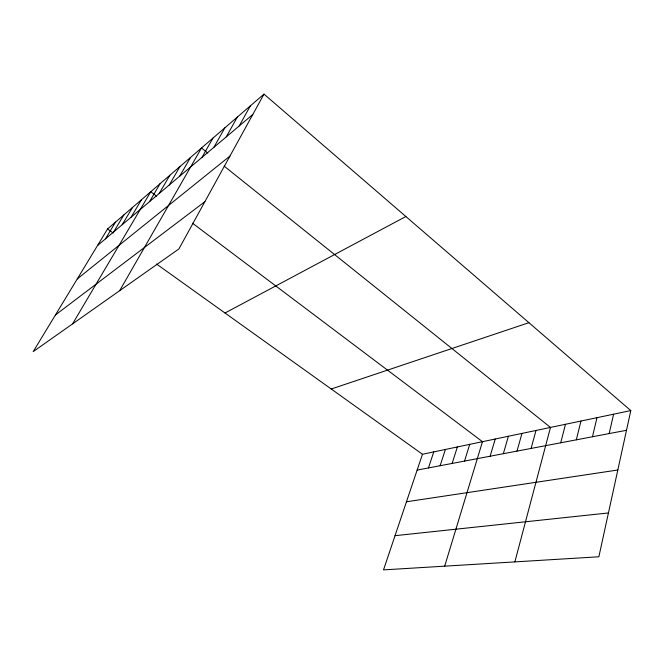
<?xml version="1.0" encoding="UTF-8"?>
<svg xmlns="http://www.w3.org/2000/svg" width="664" height="664" viewBox="0 0 664 664"><rect width="100%" height="100%" fill="white"/><g stroke="black" fill="none" stroke-linecap="round" stroke-linejoin="round"><path stroke-width="1" d="M630.8 410.593L598.862 556.781L383.51 569.886L422.47 454.267L630.8 410.593L263.99 94.114L107.551 228.98L33.2 351.629L178.906 248.934L263.99 94.114M609.17 433.584L613.602 414.203M592.454 436.763L596.994 417.681M576.319 439.825L580.967 421.042M560.731 442.788L565.471 424.288M514.874 561.893L550.489 427.433L224.233 166.191M531.092 448.424L535.997 430.471M516.999 451.105L521.97 433.409M503.345 453.703L508.392 436.256M490.132 456.218L495.228 439.012M444.689 566.168L482.471 441.684L192.485 223.187M464.526 461.082L469.722 444.357M452.134 463.439L457.371 446.947M440.116 465.73L445.386 449.462M428.454 467.946L433.758 451.902M239.198 125.969L250.361 105.858M226.233 136.917L237.33 117.088M213.833 147.375L224.872 127.837M201.972 157.393L212.936 138.12M119.653 290.699L201.499 147.989L207.757 153.002M179.703 176.184L190.526 157.451M169.245 185.015L179.985 166.531M159.194 193.49L169.859 175.263M149.541 201.64L160.124 183.662M72.567 323.883L150.745 191.738L156.53 196.096M131.04 217.252L141.449 199.756M122.184 224.731L132.501 207.467M113.652 231.935L123.886 214.904M105.427 238.874L115.569 222.066M97.5 245.564L252.776 114.515M77.256 278.955L229.935 156.073M55.419 314.977L204.877 201.682M225.013 313.01L405.862 216.522M331.245 389.004L528.909 322.687M417.133 470.095L626.501 430.289M406.459 501.776L617.827 469.996M395.038 535.682L608.44 512.948M107.551 228.98L113.204 233.022M156.555 264.04L422.47 454.267"/></g></svg>
